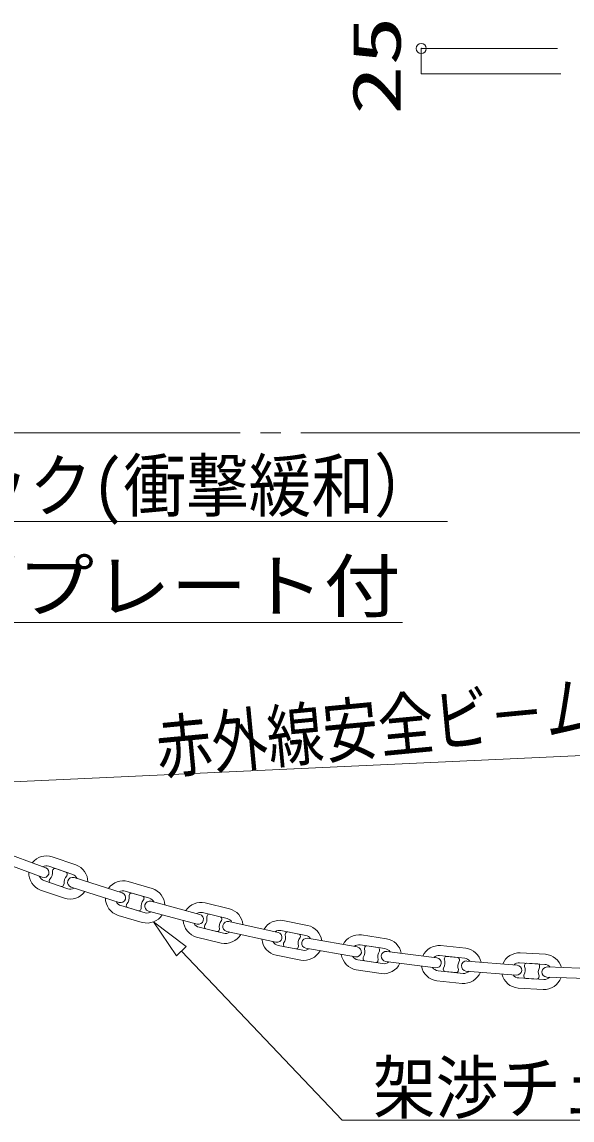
# Model space of a CAD drawing. Units: millimetres, scale not verified. Extents: x -4014 to 4014, y -2814 to 2814.
# Drawn here: x -2400 to -1854, y 1167 to 2256 of the extents above; entities that cross this region are included whole.
import ezdxf
from ezdxf.enums import TextEntityAlignment as Align

# ---------------------------------------------------------------- set-up
doc = ezdxf.new("R2010")
doc.units = ezdxf.units.MM
doc.header["$LTSCALE"] = 20
doc.header["$PDMODE"] = 32
doc.header["$PDSIZE"] = 10
doc.linetypes.add('LONG_CHAIN', pattern=[21, 18, -1, 1, -1])
for name, color, linetype, lineweight in [('0-4_LAYER257', 7, 'Continuous', 9), ('0-9_LAYER260', 7, 'Continuous', 9), ('0-A_LAYER269', 7, 'Continuous', 9), ('0-E_ADD_LINE-1', 7, 'LONG_CHAIN', 9)]:
    doc.layers.add(name, color=color, linetype=linetype, lineweight=lineweight)
doc.styles.add('ＭＳ ゴシック', font='')
doc.styles.get('ＭＳ ゴシック').set_extended_font_data('MS Gothic')

msp = doc.modelspace()

# ---------------------------------------------------------------- linework, layer by layer
at = {"layer": '0-4_LAYER257'}
for p, q in [((-2766.3, 1760.43), (-1978.1, 1760.43)), ((-2606.32, 1660.45), (-2022.66, 1660.45)), ((-1837.23, 1528.79), (-2942.75, 1477.6)), ((-2376.27, 1417.25), (-2423.2, 1434.51)), ((-2346.35, 1420.07), (-2369.99, 1428.21)), ((-2379.74, 1407.83), (-2426.65, 1425.15)), ((-2349.58, 1410.65), (-2373.24, 1418.75)), ((-2369.15, 1415.24), (-2369.48, 1414.28)), ((-2356.21, 1412.9), (-2366.62, 1416.5)), ((-2378.09, 1404.59), (-2354.46, 1396.46)), ((-2372.4, 1405.82), (-2372.72, 1404.83)), ((-2355.3, 1409.39), (-2354.96, 1410.38)), ((-2300.47, 1392.41), (-2348.14, 1407.56)), ((-2381.35, 1395.08), (-2357.71, 1387.01)), ((-2371.48, 1402.31), (-2361.08, 1398.71)), ((-2358.54, 1399.97), (-2358.2, 1400.93)), ((-2303.5, 1382.9), (-2351.15, 1398.02)), ((-2273.52, 1387.01), (-2297.5, 1394.06)), ((-2270.71, 1396.61), (-2294.69, 1403.66)), ((-2293.26, 1390.73), (-2293.55, 1389.77)), ((-2280.23, 1389.02), (-2290.78, 1392.11)), ((-2279.16, 1385.51), (-2278.88, 1386.53)), ((-2223.63, 1371.01), (-2271.92, 1384.04)), ((-2194.07, 1376.6), (-2218.35, 1382.54)), ((-2301.73, 1379.69), (-2277.73, 1372.63)), ((-2296.07, 1381.19), (-2296.37, 1380.2)), ((-2295.01, 1377.71), (-2284.46, 1374.61)), ((-2281.97, 1375.96), (-2281.69, 1376.96)), ((-2226.24, 1361.38), (-2274.51, 1374.34)), ((-2196.45, 1366.87), (-2220.73, 1372.84)), ((-2304.55, 1370.08), (-2280.55, 1363.06)), ((-2216.35, 1369.69), (-2216.6, 1368.7)), ((-2203.26, 1368.52), (-2213.93, 1371.16)), ((-2202.04, 1365.13), (-2201.8, 1366.12)), ((-2145.9, 1353.16), (-2194.73, 1363.93)), ((-2116.63, 1360.06), (-2141.15, 1364.89)), ((-2224.31, 1358.26), (-2200.03, 1352.32)), ((-2218.73, 1360), (-2218.97, 1359.01)), ((-2217.51, 1356.61), (-2206.83, 1354)), ((-2204.41, 1355.44), (-2204.17, 1356.43)), ((-2148.06, 1343.38), (-2196.88, 1354.18)), ((-2118.58, 1350.22), (-2143.08, 1355.08)), ((-2138.57, 1352.14), (-2138.78, 1351.15)), ((-2125.44, 1351.57), (-2136.23, 1353.73)), ((-2038.52, 1346.95), (-2063.22, 1350.73)), ((-2226.69, 1348.54), (-2202.42, 1342.6)), ((-2146, 1340.35), (-2121.47, 1335.52)), ((-2140.51, 1342.36), (-2140.7, 1341.34)), ((-2139.13, 1338.97), (-2128.34, 1336.84)), ((-2126, 1338.43), (-2125.8, 1339.45)), ((-2124.06, 1348.21), (-2123.86, 1349.23)), ((-2067.45, 1338.76), (-2116.7, 1347.37)), ((-2040.02, 1337.11), (-2064.72, 1340.83)), ((-2046.93, 1338.16), (-2057.81, 1339.78)), ((-1959.89, 1337.44), (-1984.75, 1340.08)), ((-2241.76, 1334.56), (-2082.41, 1167.21)), ((-2147.94, 1330.54), (-2123.42, 1325.67)), ((-2069.18, 1328.92), (-2118.43, 1337.53)), ((-2061.58, 1328.22), (-2061.73, 1327.2)), ((-2060.08, 1338.07), (-2060.23, 1337.11)), ((-2045.4, 1334.83), (-2045.26, 1335.88)), ((-1988.42, 1327.95), (-2038.02, 1334.29)), ((-1960.94, 1327.5), (-1985.8, 1330.15)), ((-1967.9, 1328.22), (-1978.83, 1329.4)), ((-1880.91, 1331.47), (-1905.86, 1332.97)), ((-2066.96, 1326), (-2042.26, 1322.25)), ((-2060.05, 1324.95), (-2049.19, 1323.3)), ((-2046.91, 1324.98), (-2046.74, 1326)), ((-1989.7, 1318.02), (-2039.28, 1324.38)), ((-1982.1, 1317.66), (-1982.19, 1316.64)), ((-1981.04, 1327.59), (-1981.14, 1326.57)), ((-1966.22, 1324.98), (-1966.13, 1326)), ((-1908.99, 1320.69), (-1958.83, 1324.83)), ((-1881.51, 1321.47), (-1906.46, 1322.97)), ((-1901.61, 1320.66), (-1901.65, 1319.67)), ((-1888.49, 1321.89), (-1899.49, 1322.55)), ((-1886.69, 1318.77), (-1886.62, 1319.79)), ((-1829.32, 1317.06), (-1879.28, 1318.89)), ((-2068.47, 1316.1), (-2043.75, 1312.38)), ((-1987.37, 1315.2), (-1962.5, 1312.59)), ((-1980.41, 1314.48), (-1969.48, 1313.31)), ((-1967.27, 1315.08), (-1967.17, 1316.13)), ((-1909.83, 1310.76), (-1959.66, 1314.84)), ((-1907.36, 1308), (-1882.41, 1306.5)), ((-1902.19, 1310.73), (-1902.25, 1309.68)), ((-1900.39, 1307.61), (-1889.41, 1306.92)), ((-1887.29, 1308.81), (-1887.22, 1309.83)), ((-1829.7, 1307.04), (-1879.65, 1308.93)), ((-1988.42, 1305.27), (-1963.56, 1302.63)), ((-1907.96, 1298.04), (-1883.02, 1296.54)), ((-2082.41, 1167.21), (-1718.71, 1167.21))]:
    msp.add_line(p, q, dxfattribs=at)
msp.add_lwpolyline([(-2246.59, 1329.94), (-2269.34, 1363.51), (-2236.92, 1339.12)], close=True, dxfattribs=at)
for centre, radius, start, end in [((-2375.5, 1411.12), 17.96, 72.12844, 141.8777), ((-2375.63, 1411.58), 7.57, 71.54316, 117.65243), ((-2378.3, 1412.42), 5.23, 341.89125, 67.20569), ((-2367.2, 1414.49), 2.1, 73.95055, 158.61689), ((-2352.53, 1403.16), 18.02, 0.2511, 69.92144), ((-2375.09, 1412.02), 18.05, 177.34836, 249.70811), ((-2375.64, 1411.72), 7.55, 201.49542, 251.02125), ((-2378.15, 1412.81), 5.22, 252.30903, 337.37184), ((-2370.8, 1404.21), 2.02, 162.23283, 250.32998), ((-2379.85, 1413.06), 10.39, 316.94873, 5.47945), ((-2348.18, 1402.22), 10.05, 136.0513, 185.97487), ((-2356.98, 1410.96), 2.11, 343.91605, 68.46631), ((-2349.38, 1402.93), 5.21, 164.62284, 250.15428), ((-2349.51, 1402.53), 5.22, 74.73802, 159.96684), ((-2352.07, 1403.48), 7.58, 24.7032, 70.80312), ((-2299.39, 1386.25), 18.05, 74.89508, 144.27288), ((-2360.47, 1400.71), 2.08, 253.03369, 338.97302), ((-2352.2, 1404.15), 18, 252.19728, 324.54925), ((-2352.02, 1403.65), 7.61, 251.29876, 300.19733), ((-2299.61, 1386.89), 7.49, 73.64063, 120.36188), ((-2276.09, 1379.47), 17.98, 2.70677, 72.56373), ((-2299.08, 1387.28), 18.04, 180.00017, 252.34905), ((-2299.6, 1386.92), 7.54, 204.15372, 253.56289), ((-2302.1, 1387.86), 5.17, 254.30402, 340.55101), ((-2302.24, 1387.51), 5.2, 344.77107, 70.08936), ((-2303.67, 1388.06), 10.2, 318.95631, 8.38998), ((-2291.27, 1390.05), 2.11, 76.64696, 160.9746), ((-2271.82, 1378.71), 9.97, 138.33057, 189.01573), ((-2280.88, 1387.04), 2.07, 345.58676, 71.6676), ((-2273.03, 1378.92), 5.24, 77.74715, 162.51439), ((-2275.58, 1379.89), 7.42, 26.69579, 73.89737), ((-2222.3, 1364.94), 18.02, 77.33417, 146.78282), ((-2294.34, 1379.69), 2.09, 166.2342, 251.38738), ((-2283.97, 1376.65), 2.1, 256.61282, 341.37471), ((-2272.95, 1379.33), 5.21, 167.00767, 252.56721), ((-2275.62, 1379.76), 7.43, 253.50023, 303.53334), ((-2222.43, 1365.17), 7.86, 77.54269, 121.90683), ((-2198.64, 1359.26), 17.92, 5.17329, 75.2487), ((-2275.86, 1380.46), 18.02, 254.91383, 327.12517), ((-2222.01, 1365.97), 18.04, 182.59513, 254.9504), ((-2222.5, 1365.59), 7.54, 206.71901, 256.07893), ((-2224.94, 1366.22), 5.01, 255.0149, 344.64096), ((-2225.17, 1366.06), 5.2, 347.01978, 72.78136), ((-2226.69, 1366.56), 10.28, 321.72995, 10.80351), ((-2214.34, 1369.12), 2.09, 78.66461, 163.83726), ((-2194.07, 1358.57), 10.28, 141.72991, 190.80355), ((-2203.82, 1366.55), 2.06, 348.16179, 74.19868), ((-2195.66, 1358.83), 5.19, 79.62462, 165.38265), ((-2198.43, 1359.35), 7.79, 30.35468, 75.30869), ((-2144.26, 1347.11), 18.05, 80.08419, 149.43383), ((-2216.95, 1358.58), 2.06, 167.90574, 254.23757), ((-2206.4, 1356.01), 2.07, 257.89136, 343.89203), ((-2198.49, 1360.19), 18.01, 257.40653, 329.68622), ((-2195.58, 1359.21), 5.19, 169.65994, 255.48883), ((-2198.27, 1359.69), 7.59, 256.57227, 305.56815), ((-2144.45, 1347.39), 7.82, 79.89974, 124.59593), ((-2147.2, 1348.14), 5.19, 349.68195, 75.46787), ((-2148.68, 1348.55), 10.2, 324.05434, 13.40763), ((-2136.54, 1351.67), 2.08, 81.20628, 167.10074), ((-2125.92, 1349.56), 2.08, 350.80207, 76.57806), ((-2120.09, 1342.78), 7.59, 32.23702, 78.51077), ((-2120.47, 1342.48), 17.99, 7.85292, 77.66994), ((-2065.49, 1332.72), 18.14, 82.82556, 151.8), ((-2144.09, 1348.11), 17.98, 185.01192, 257.62687), ((-2144.42, 1347.89), 7.71, 209.74475, 258.20053), ((-2147.13, 1348.49), 5.19, 259.6217, 345.72004), ((-2138.64, 1341.01), 2.09, 170.69861, 256.45026), ((-2116.14, 1342.07), 9.96, 143.4511, 193.95638), ((-2117.34, 1342.58), 5.18, 172.01589, 257.96576), ((-2117.42, 1342.26), 5.17, 82.00174, 168.35069), ((-2065.76, 1333.17), 7.73, 82.26289, 127.40707), ((-2068.56, 1333.66), 5.22, 352.48299, 77.77644), ((-2058.01, 1337.69), 2.11, 84.49217, 169.58022), ((-2041.54, 1329.25), 17.97, 10.46547, 80.30795), ((-1986.22, 1322.03), 18.11, 85.35154, 154.50995), ((-2128.02, 1338.89), 2.06, 260.99339, 347.20193), ((-2120.31, 1343.44), 18.02, 260.06342, 332.26851), ((-2120.01, 1342.75), 7.39, 258.52969, 308.99563), ((-2065.38, 1333.85), 18.02, 187.72791, 260.1073), ((-2065.83, 1333.43), 7.52, 211.5865, 261.34506), ((-2068.49, 1334.12), 5.24, 262.46631, 347.42277), ((-2070.05, 1334.03), 10.22, 326.78769, 16.04766), ((-2036.9, 1329.04), 10.26, 146.89294, 195.92164), ((-2047.31, 1336.11), 2.07, 353.40386, 79.32929), ((-2038.42, 1329.54), 5.22, 174.96296, 260.44958), ((-2038.53, 1329.17), 5.15, 84.3677, 170.74898), ((-2041.21, 1329.59), 7.61, 34.78055, 80.97726), ((-1986.59, 1322.73), 7.44, 83.84016, 130.95104), ((-1989.29, 1322.82), 5.21, 354.88648, 80.39337), ((-1978.95, 1327.28), 2.11, 86.6419, 171.263), ((-1968.19, 1326.19), 2.06, 355.2739, 81.98038), ((-1962.14, 1319.59), 18, 12.99828, 82.81788), ((-1906.59, 1314.98), 18, 87.68472, 157.23109), ((-1882.34, 1313.52), 17.99, 15.62515, 85.45604), ((-2059.68, 1326.98), 2.07, 173.4733, 259.59686), ((-2048.93, 1325.34), 2.05, 262.7513, 349.98187), ((-2041.41, 1330.18), 17.96, 262.50645, 334.99051), ((-2041.18, 1329.88), 7.71, 261.94085, 310.23385), ((-1986.13, 1323.16), 18.04, 190.29765, 262.69036), ((-1986.49, 1322.81), 7.65, 214.69547, 263.44138), ((-1989.23, 1323.22), 5.21, 264.84413, 350.43597), ((-1990.76, 1323.11), 10.18, 329.13662, 18.59779), ((-1957.55, 1319.59), 10.18, 149.1408, 198.77589), ((-1959.03, 1319.63), 5.22, 87.71298, 173.03549), ((-1959.02, 1320.01), 5.19, 177.21342, 262.9346), ((-1961.73, 1320.04), 7.5, 37.2834, 83.96851), ((-1906.96, 1315.57), 7.43, 86.14233, 133.19218), ((-1909.62, 1315.55), 5.19, 357.22153, 83.05423), ((-1910.97, 1315.75), 10.06, 331.39762, 21.66592), ((-1899.54, 1320.49), 2.07, 88.52767, 174.98179), ((-1888.68, 1319.84), 2.07, 358.83995, 84.60207), ((-1877.92, 1313.74), 10.04, 151.48771, 201.53364), ((-1879.28, 1313.7), 5.21, 90.00744, 175.48569), ((-1881.96, 1313.98), 7.5, 39.78233, 86.55375), ((-1980.15, 1316.5), 2.04, 175.70304, 262.66844), ((-1969.35, 1315.41), 2.11, 266.50609, 350.74821), ((-1962.08, 1320.64), 18.06, 265.31177, 337.3332), ((-1961.79, 1320.23), 7.68, 264.63427, 312.95034), ((-1906.53, 1315.96), 17.98, 192.81203, 265.4181), ((-1906.79, 1315.77), 7.79, 217.93653, 265.74179), ((-1909.57, 1315.92), 5.18, 267.20185, 353.05366), ((-1900.2, 1309.64), 2.05, 178.32763, 264.79914), ((-1889.37, 1309.02), 2.09, 269.03135, 354.47816), ((-1879.22, 1314.15), 5.24, 180.40026, 265.33852), ((-1882.37, 1314.61), 18.09, 267.9255, 339.85672), ((-1881.99, 1314.05), 7.55, 266.80661, 316.13264)]:
    msp.add_arc(centre, radius, start, end, dxfattribs=at)
at = {"layer": '0-9_LAYER260'}
for p, q in [((-2004, 2229.26), (-1869, 2229.26)), ((-2004, 2204.26), (-1865.54, 2204.26))]:
    msp.add_line(p, q, dxfattribs=at)
msp.add_point((-2004, 2229.26), dxfattribs=at)
at = {"layer": '0-A_LAYER269'}
msp.add_line((-2004, 2204.26), (-2004, 2229.26), dxfattribs=at)
at = {"layer": '0-E_ADD_LINE-1'}
msp.add_line((-2963.37, 1848.26), (-520.81, 1848.26), dxfattribs=at)

# ---------------------------------------------------------------- texts
at = {"layer": '0-4_LAYER257', "style": 'ＭＳ ゴシック'}
for s, width, p in [('チェーンフック(衝撃緩和）', 0.9, (-2765.19, 1755.46)), ('反射/プレート付', 1.1, (-2594, 1655.95)), ('架渉チェーン', 0.9, (-2051.79, 1158.82))]:
    msp.add_text(s, height=50.61, dxfattribs=dict(at, width=width)).set_placement(p, align=Align.BOTTOM_LEFT)
at = {"layer": '0-4_LAYER257', "style": 'ＭＳ ゴシック', "width": 0.8}
msp.add_text('赤外線安全ビ－ム（安全装置）', height=50.61, rotation=5.423, dxfattribs=at).set_placement((-2262.88, 1495.43), align=Align.BOTTOM_LEFT)
at = {"layer": '0-9_LAYER260', "style": 'ＭＳ ゴシック', "width": 1.5}
msp.add_text('25', height=48.09, rotation=90, dxfattribs=at).set_placement((-2009.95, 2163.26), align=Align.BOTTOM_LEFT)

doc.saveas('drawing.dxf')
